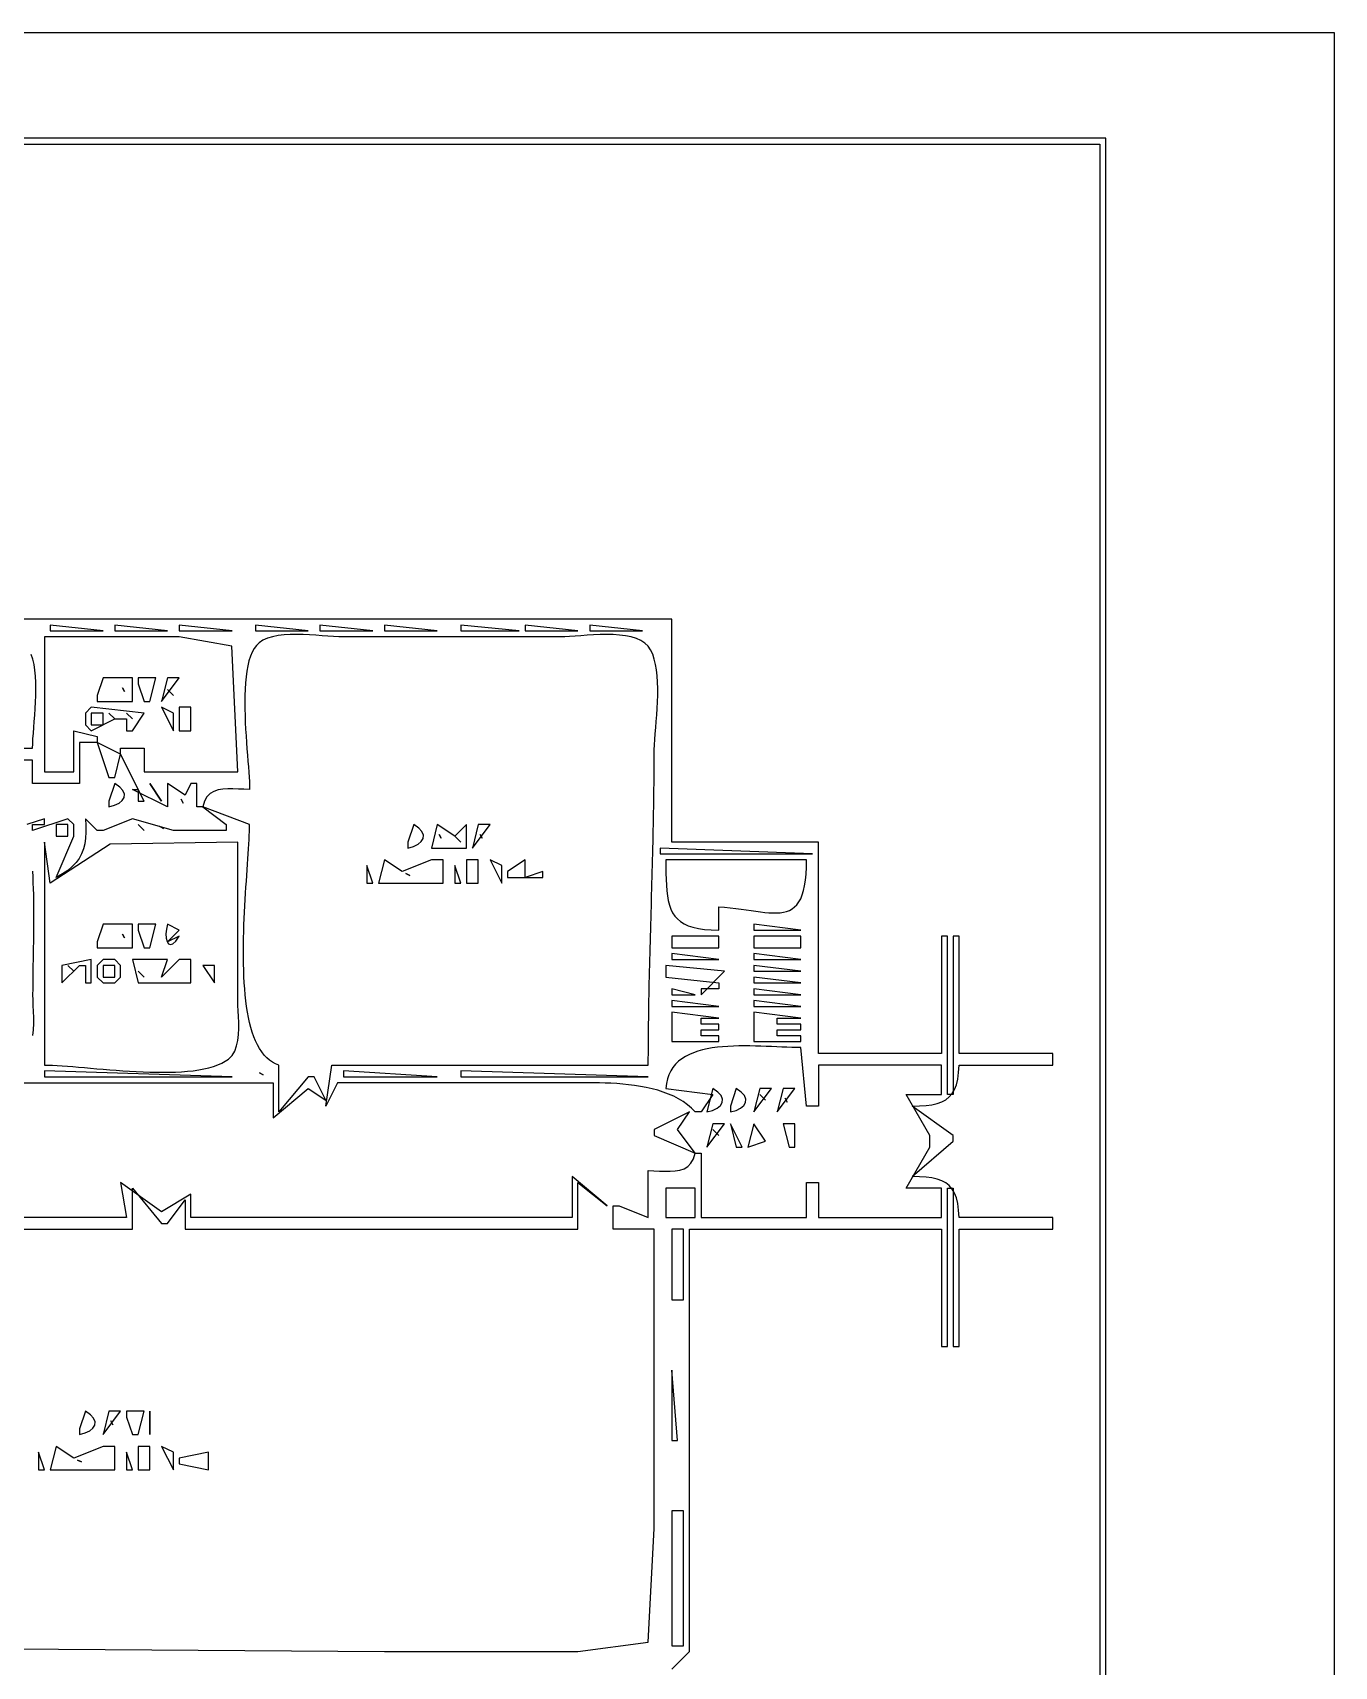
# Model space of a CAD drawing. Extents: x 0 to 1224, y 0 to 792.
# Drawn here: x 1002 to 1224, y 513.5 to 792 of the extents above; entities that cross this region are included whole.
import ezdxf

# ---------------------------------------------------------------- set-up
doc = ezdxf.new("R2010")
doc.units = 0
doc.layers.add('C7', color=7, linetype='CONTINUOUS')

msp = doc.modelspace()

# ---------------------------------------------------------------- linework, layer by layer
at = {"layer": 'C7'}
for points in [[(0, 792), (0, 0), (1224, 0), (1224, 792), (0, 792)], [(41, 774), (41, 18), (42, 18), (42, 773), (1184, 773), (1184, 18), (1185, 18), (1185, 774), (41, 774)], [(1111, 513), (1114, 516), (1114, 588), (1157, 588), (1157, 568), (1158, 568), (1158, 595), (1159, 595), (1159, 568), (1160, 568), (1160, 588), (1176, 588), (1176, 590), (1160, 590), (1159.9198, 591.2768), (1159.7658, 592.3915), (1159.5338, 593.3548), (1159.2196, 594.1772), (1158.819, 594.8695), (1158.3279, 595.4423), (1157.7419, 595.9062), (1157.0569, 596.2719), (1156.2687, 596.55), (1155.3732, 596.7512), (1154.366, 596.8862), (1153.243, 596.9656), (1152, 597), (1159, 603), (1159, 604), (1152, 609), (1153.2429, 609.0343), (1154.3659, 609.1137), (1155.3731, 609.2487), (1156.2687, 609.4499), (1157.0568, 609.728), (1157.7418, 610.0937), (1158.3278, 610.5576), (1158.819, 611.1304), (1159.2196, 611.8227), (1159.5338, 612.6451), (1159.7658, 613.6084), (1159.9198, 614.7231), (1160, 616), (1176, 616), (1176, 618), (1160, 618), (1160, 638), (1159, 638), (1159, 611), (1158, 611), (1158, 638), (1157, 638), (1157, 618), (1136, 618), (1136, 654), (1111, 654), (1111, 692), (865, 692)], [(1005, 691), (1005, 690), (1014, 690), (1005, 691)], [(1016, 691), (1016, 690), (1025, 690), (1016, 691)], [(1027, 691), (1027, 690), (1036, 690), (1027, 691)], [(1040, 691), (1040, 690), (1049, 690), (1040, 691)], [(1051, 691), (1051, 690), (1060, 690), (1051, 691)], [(1062, 691), (1062, 690), (1071, 690), (1062, 691)], [(1075, 691), (1075, 690), (1085, 690), (1075, 691)], [(1086, 691), (1086, 690), (1095, 690), (1086, 691)], [(1097, 691), (1097, 690), (1106, 690), (1097, 691)], [(1040.6033, 687.9722), (1040.157, 687.544), (1039.7649, 687.0157), (1039.4241, 686.3947), (1039.1315, 685.6884), (1038.8842, 684.9043), (1038.6795, 684.0498), (1038.5142, 683.1324), (1038.3855, 682.1594), (1038.2905, 681.1383), (1038.2262, 680.0764), (1038.1897, 678.9814), (1038.1781, 677.8605), (1038.1884, 676.7212), (1038.2178, 675.571), (1038.2633, 674.4172), (1038.3219, 673.2673), (1038.3908, 672.1287), (1038.4671, 671.0088), (1038.5477, 669.9152), (1038.6298, 668.8551), (1038.7104, 667.8361), (1038.7867, 666.8656), (1038.8557, 665.951), (1038.9144, 665.0996), (1038.96, 664.3191), (1038.9895, 663.6167), (1039, 663), (1038.0416, 663.0199), (1037.0902, 663.062), (1036.1588, 663.0993), (1035.2605, 663.1049), (1034.4085, 663.0519), (1033.6157, 662.9136), (1032.8953, 662.6629), (1032.2605, 662.2731), (1031.7242, 661.7173), (1031.2997, 660.9685), (1031, 660), (1030, 660), (1030, 664), (1029, 664), (1028, 662), (1025, 664), (1025, 660), (1019, 663), (1020, 663), (1020, 661), (1021, 661), (1017, 669), (1017, 670), (1021, 670), (1021, 666), (1037, 666), (1035.97229, 687.396606), (1027, 689), (1004, 689), (1004, 666), (1009, 666), (1009, 673), (1013, 672), (1013, 671), (1010, 671), (1010, 664), (1002, 664), (1002, 668), (997, 668)], [(1106.9722, 687.3966), (1106.4259, 687.9424), (1105.7495, 688.385), (1104.9598, 688.7339), (1104.0734, 688.9983), (1103.1072, 689.1877), (1102.0779, 689.3114), (1101.0023, 689.3788), (1099.897, 689.3993), (1098.7789, 689.3823), (1097.6647, 689.3371), (1096.5712, 689.2732), (1095.5151, 689.1998), (1094.5132, 689.1264), (1093.5822, 689.0624), (1092.7389, 689.0171), (1092, 689), (1055, 689), (1054.205, 689.0174), (1053.3224, 689.0633), (1052.367, 689.1284), (1051.3536, 689.2031), (1050.2969, 689.2782), (1049.2118, 689.3441), (1048.113, 689.3915), (1047.0152, 689.4109), (1045.9334, 689.3929), (1044.8822, 689.328), (1043.8764, 689.207), (1042.9309, 689.0203), (1042.0603, 688.7585), (1041.2796, 688.4123), (1040.6034, 687.9722)], [(927, 517), (1062, 516), (1095, 516), (1106.97229, 517.603394), (1108, 537), (1108, 588), (1101, 588), (1101, 592), (1102, 592), (1107, 590), (1107, 598), (1107.9582, 597.98), (1108.9096, 597.9379), (1109.841, 597.9006), (1110.7393, 597.895), (1111.5914, 597.9479), (1112.3842, 598.0863), (1113.1046, 598.3369), (1113.7394, 598.7268), (1114.2757, 599.2826), (1114.7002, 600.0314), (1115, 601), (1116, 601), (1116, 590), (1134, 590), (1134, 596), (1136, 596), (1136, 590), (1157, 590), (1157, 595), (1151, 595), (1155, 602), (1155, 604), (1151, 611), (1157, 611), (1157, 616), (1136, 616), (1136, 609), (1134, 609), (1133, 619), (1132.2507, 619.0043), (1131.4647, 619.0207), (1130.646, 619.0464), (1129.7984, 619.0788), (1128.9258, 619.1153), (1128.032, 619.1533), (1127.1208, 619.19), (1126.1962, 619.2229), (1125.2619, 619.2493), (1124.3219, 619.2666), (1123.3801, 619.2722), (1122.4401, 619.2633), (1121.5061, 619.2375), (1120.5817, 619.1919), (1119.6708, 619.1241), (1118.7774, 619.0313), (1117.9053, 618.9109), (1117.0582, 618.7602), (1116.2402, 618.5767), (1115.455, 618.3577), (1114.7065, 618.1006), (1113.9986, 617.8027), (1113.3351, 617.4613), (1112.7199, 617.074), (1112.1569, 616.6379), (1111.6498, 616.1504), (1111.2027, 615.609), (1110.8192, 615.011), (1110.5034, 614.3537), (1110.259, 613.6345), (1110.0899, 612.8508), (1110, 612), (1118, 611), (1116, 608), (1115, 608), (1114.3793, 608.6478), (1113.6974, 609.2373), (1112.9595, 609.7711), (1112.1707, 610.2521), (1111.3363, 610.683), (1110.4613, 611.0665), (1109.5511, 611.4054), (1108.6107, 611.7023), (1107.6453, 611.9602), (1106.6602, 612.1816), (1105.6605, 612.3694), (1104.6514, 612.5262), (1103.638, 612.6549), (1102.6256, 612.7582), (1101.6193, 612.8388), (1100.6242, 612.8995), (1099.6457, 612.943), (1098.6888, 612.972), (1097.7588, 612.9894), (1096.8608, 612.9978), (1096, 613), (1054, 613), (1052, 609), (1053, 616), (1107, 616), (1107.001, 617.0023), (1107.0041, 618.0045), (1107.0092, 619.0066), (1107.0162, 620.0085), (1107.025, 621.0102), (1107.0355, 622.0118), (1107.0477, 623.0133), (1107.0614, 624.0146), (1107.0767, 625.0158), (1107.0933, 626.0168), (1107.1113, 627.0178), (1107.1305, 628.0186), (1107.1509, 629.0193), (1107.1724, 630.0199), (1107.1949, 631.0203), (1107.2183, 632.0207), (1107.2426, 633.021), (1107.2676, 634.0212), (1107.2934, 635.0213), (1107.3197, 636.0213), (1107.3465, 637.0212), (1107.3738, 638.021), (1107.4015, 639.0208), (1107.4294, 640.0205), (1107.4575, 641.0201), (1107.4858, 642.0197), (1107.5141, 643.0192), (1107.5424, 644.0187), (1107.5705, 645.0181), (1107.5984, 646.0174), (1107.6261, 647.0168), (1107.6534, 648.016), (1107.6802, 649.0153), (1107.7065, 650.0145), (1107.7323, 651.0137), (1107.7573, 652.0129), (1107.7816, 653.0121), (1107.805, 654.0112), (1107.8275, 655.0104), (1107.849, 656.0095), (1107.8694, 657.0087), (1107.8886, 658.0078), (1107.9066, 659.007), (1107.9232, 660.0061), (1107.9385, 661.0053), (1107.9522, 662.0045), (1107.9644, 663.0038), (1107.9749, 664.003), (1107.9837, 665.0023), (1107.9907, 666.0017), (1107.9958, 667.001), (1107.9989, 668.0005), (1108, 669), (1108.0147, 669.7579), (1108.0551, 670.5997), (1108.1153, 671.5145), (1108.1893, 672.4918), (1108.2713, 673.5209), (1108.3555, 674.5911), (1108.4359, 675.6917), (1108.5068, 676.8122), (1108.5621, 677.9418), (1108.5961, 679.0699), (1108.6029, 680.1859), (1108.5766, 681.279), (1108.5113, 682.3386), (1108.4011, 683.3541), (1108.2403, 684.3148), (1108.0228, 685.2101), (1107.7429, 686.0292), (1107.3947, 686.7616), (1106.9723, 687.3966)], [(998, 670), (1002, 670), (1002.0154, 670.7726), (1002.0575, 671.6285), (1002.1195, 672.5564), (1002.1949, 673.545), (1002.2772, 674.5828), (1002.3597, 675.6586), (1002.4358, 676.761), (1002.4991, 677.8786), (1002.5428, 679.0001), (1002.5604, 680.1142), (1002.5453, 681.2095), (1002.491, 682.2746), (1002.3909, 683.2982), (1002.2383, 684.2689), (1002.0267, 685.1755), (1001.7496, 686.0065)], [(1014, 682), (1013, 679), (1013, 678), (1019, 678), (1019, 682), (1014, 682)], [(1017.333313, 680.333313), (1017.666687, 679.666687), (1017.333313, 680.333313)], [(1020, 682), (1020, 681), (1021, 678), (1022, 678), (1023, 682), (1020, 682)], [(1025, 682), (1024, 678), (1027, 682), (1025, 682)], [(1025, 680), (1026, 679), (1025, 680)], [(1012, 677), (1011, 676), (1011, 674), (1012, 673), (1016, 675), (1018, 675), (1018, 673), (1019, 673), (1021, 676), (1012, 677)], [(1024, 677), (1026, 673), (1026, 674), (1026, 676), (1024, 677)], [(1027, 677), (1027, 673), (1028, 673), (1029, 673), (1029, 677), (1027, 677)], [(1012, 676), (1012, 674), (1014, 674), (1014, 676), (1012, 676)], [(1015, 676), (1016, 675), (1015, 676)], [(1018, 676), (1019, 675), (1018, 676)], [(1013, 671), (1015, 665), (1016, 665), (1017, 669), (1013, 671)], [(1016, 664), (1015, 661), (1015, 660), (1015.971, 660.2821), (1016.7403, 660.6607), (1017.2878, 661.1186), (1017.5935, 661.6387), (1017.6376, 662.204), (1017.4, 662.7973), (1016.8608, 663.4017), (1016, 664)], [(1022, 664), (1024, 661), (1022, 664)], [(1027.333374, 661.333313), (1027.666626, 660.666687), (1027.333374, 661.333313)], [(982, 613), (1043, 613), (1043, 607), (1049, 612), (1052, 610), (1050, 614), (1049, 614), (1044, 608), (1044, 616), (1043.4259, 616.2139), (1042.8871, 616.4945), (1042.3826, 616.8393), (1041.9115, 617.2456), (1041.4727, 617.7108), (1041.0652, 618.2325), (1040.6881, 618.808), (1040.3402, 619.4348), (1040.0207, 620.1103), (1039.7285, 620.8318), (1039.4627, 621.5969), (1039.2222, 622.403), (1039.0059, 623.2475), (1038.8131, 624.1278), (1038.6425, 625.0413), (1038.4933, 625.9855), (1038.3644, 626.9579), (1038.2548, 627.9557), (1038.1636, 628.9765), (1038.0897, 630.0177), (1038.0322, 631.0767), (1037.9899, 632.1509), (1037.962, 633.2378), (1037.9475, 634.3348), (1037.9452, 635.4393), (1037.9543, 636.5487), (1037.9738, 637.6605), (1038.0026, 638.7722), (1038.0397, 639.881), (1038.0841, 640.9845), (1038.1349, 642.0801), (1038.1911, 643.1652), (1038.2515, 644.2372), (1038.3154, 645.2936), (1038.3815, 646.3317), (1038.449, 647.3491), (1038.5169, 648.3431), (1038.584, 649.3112), (1038.6496, 650.2508), (1038.7125, 651.1593), (1038.7717, 652.0342), (1038.8262, 652.8729), (1038.8752, 653.6727), (1038.9174, 654.4312), (1038.952, 655.1457), (1038.978, 655.8137), (1038.9943, 656.4327), (1039, 657), (1031, 660), (1035, 657), (1035, 656), (1026, 656), (1019, 658), (1014, 656), (1013, 656), (1011, 658), (1011.0629, 656.8146), (1011.0698, 655.7109), (1011.0112, 654.6838), (1010.8777, 653.7277), (1010.6602, 652.8374), (1010.3492, 652.0076), (1009.9355, 651.2329), (1009.4098, 650.508), (1008.7627, 649.8276), (1007.9849, 649.1863), (1007.0671, 648.5789), (1006, 648), (1009, 655), (1009, 657), (1008, 658), (1002, 656), (1002, 657), (1004, 657), (1004, 658), (1001, 657)], [(1006, 657), (1006, 655), (1008, 655), (1008, 657), (1006, 657)], [(1020, 657), (1021, 656), (1020, 657)], [(1023.666687, 656.666687), (1024.333374, 656.333313), (1023.666687, 656.666687)], [(1067, 657), (1066, 654), (1066, 653), (1066.971, 653.2821), (1067.7403, 653.6607), (1068.2878, 654.1186), (1068.5936, 654.6387), (1068.6376, 655.204), (1068.4, 655.7973), (1067.8608, 656.4017), (1067, 657)], [(1071, 657), (1070, 653), (1076, 653), (1076, 657), (1074, 655), (1071, 657)], [(1071.333374, 655.333313), (1071.666626, 654.666687), (1071.333374, 655.333313)], [(1074, 655), (1075, 654), (1074, 655)], [(1078, 657), (1077, 653), (1080, 657), (1078, 657)], [(1078.333374, 655.333313), (1078.666626, 654.666687), (1078.333374, 655.333313)], [(1004, 654), (1004, 616), (1004.6691, 615.991), (1005.3992, 615.9654), (1006.1862, 615.925), (1007.0259, 615.8717), (1007.9139, 615.8073), (1008.8462, 615.7336), (1009.8186, 615.6526), (1010.8268, 615.566), (1011.8666, 615.4758), (1012.9339, 615.3837), (1014.0244, 615.2917), (1015.1339, 615.2016), (1016.2583, 615.1152), (1017.3934, 615.0344), (1018.5349, 614.9611), (1019.6786, 614.897), (1020.8204, 614.8441), (1021.956, 614.8042), (1023.0813, 614.7792), (1024.192, 614.7709), (1025.284, 614.7812), (1026.353, 614.8119), (1027.3949, 614.8648), (1028.4054, 614.9419), (1029.3804, 615.045), (1030.3156, 615.176), (1031.2069, 615.3366), (1032.05, 615.5287), (1032.8408, 615.7543), (1033.5751, 616.0151), (1034.2486, 616.3131), (1034.8571, 616.6499), (1035.3966, 617.0277), (1036.0022, 617.6469), (1036.457, 618.3985), (1036.7805, 619.2577), (1036.9923, 620.1993), (1037.1122, 621.1983), (1037.1597, 622.2299), (1037.1546, 623.2689), (1037.1164, 624.2904), (1037.0648, 625.2694), (1037.0194, 626.1809), (1037, 627), (1037, 654), (1015.209106, 653.682129), (1005, 647), (1004, 654)], [(1109, 653), (1109, 652), (1135, 652), (1109, 653)], [(1001.9502, 649.0717), (1002.0087, 648.0716), (1002.0564, 647.07), (1002.0943, 646.0671), (1002.123, 645.0631), (1002.1434, 644.0583), (1002.1563, 643.0527), (1002.1626, 642.0465), (1002.163, 641.0399), (1002.1583, 640.0332), (1002.1493, 639.0264), (1002.1369, 638.0197), (1002.1218, 637.0134), (1002.1049, 636.0076), (1002.0869, 635.0024), (1002.0688, 633.9981), (1002.0511, 632.9948), (1002.0349, 631.9927), (1002.0209, 630.992), (1002.0098, 629.9929), (1002.0026, 628.9955), (1002, 628), (1002.0172, 627.1136), (1002.057, 626.1584), (1002.1008, 625.1536), (1002.1303, 624.118), (1002.1273, 623.0706), (1002.0733, 622.0305), (1001.95, 621.0166)], [(1059, 650), (1059, 647), (1060, 647), (1059, 650)], [(1062, 651), (1061, 647), (1072, 647), (1072, 651), (1071, 651), (1070, 651), (1065, 649), (1062, 651)], [(1074, 650), (1074, 647), (1075, 647), (1074, 650)], [(1076, 651), (1076, 647), (1077, 647), (1078, 647), (1078, 651), (1076, 651)], [(1080, 651), (1082, 647), (1082, 648), (1082, 650), (1080, 651)], [(1086, 651), (1083, 649), (1083, 648), (1089, 648), (1089, 649), (1086, 648), (1086, 651)], [(1110, 651), (1110.0014, 649.8167), (1110.0099, 648.6966), (1110.0322, 647.6394), (1110.075, 646.6447), (1110.1449, 645.7124), (1110.2487, 644.842), (1110.393, 644.0333), (1110.5845, 643.286), (1110.8299, 642.5999), (1111.1359, 641.9745), (1111.5092, 641.4096), (1111.9564, 640.905), (1112.4843, 640.4602), (1113.0996, 640.0751), (1113.8089, 639.7493), (1114.6189, 639.4826), (1115.5363, 639.2746), (1116.5679, 639.125), (1117.7202, 639.0335), (1119, 639), (1119, 643), (1119.9994, 642.9222), (1120.9682, 642.8243), (1121.9059, 642.7116), (1122.8121, 642.5897), (1123.6863, 642.4639), (1124.5282, 642.3397), (1125.3374, 642.2225), (1126.1133, 642.1177), (1126.8556, 642.0308), (1127.5638, 641.9671), (1128.2375, 641.9323), (1128.8763, 641.9315), (1129.4798, 641.9704), (1130.0475, 642.0543), (1130.579, 642.1887), (1131.0738, 642.379), (1131.5317, 642.6306), (1131.952, 642.949), (1132.3344, 643.3396), (1132.6785, 643.8078), (1132.9838, 644.359), (1133.25, 644.9988), (1133.4765, 645.7325), (1133.663, 646.5655), (1133.809, 647.5033), (1133.9141, 648.5514), (1133.9779, 649.7151), (1134, 651), (1110, 651)], [(1065.666626, 648.666687), (1066.333374, 648.333313), (1065.666626, 648.666687)], [(1014, 640), (1013, 637), (1013, 636), (1019, 636), (1019, 640), (1014, 640)], [(1017.333313, 638.333313), (1017.666687, 637.666687), (1017.333313, 638.333313)], [(1020, 640), (1020, 639), (1021, 636), (1022, 636), (1023, 640), (1020, 640)], [(1025, 640), (1024.8004, 639.1667), (1024.7247, 638.3683), (1024.765, 637.6551), (1024.9133, 637.0779), (1025.1618, 636.6871), (1025.5026, 636.5333), (1025.9278, 636.6672), (1026.4296, 637.1392), (1027, 638), (1025, 637), (1027, 639), (1025, 640)], [(1111, 638), (1111, 636), (1119, 636), (1119, 638), (1111, 638)], [(1125, 640), (1125, 639), (1133, 639), (1125, 640)], [(1125, 638), (1125, 636), (1133, 636), (1133, 638), (1125, 638)], [(1111, 635), (1111, 634), (1119, 634), (1111, 635)], [(1125, 635), (1125, 634), (1133, 634), (1125, 635)], [(1007, 633), (1007, 630), (1010, 633), (1011, 633), (1011, 630), (1012, 630), (1012, 634), (1007, 633)], [(1008, 633), (1009, 632), (1008, 633)], [(1014, 634), (1013, 633), (1013, 631), (1014, 630), (1016, 630), (1017, 631), (1017, 633), (1016, 634), (1014, 634)], [(1014, 633), (1014, 631), (1016, 631), (1016, 633), (1014, 633)], [(1019, 634), (1020, 630), (1029, 630), (1029, 634), (1028, 634), (1027, 634), (1024, 631), (1025, 634), (1019, 634)], [(1031, 633), (1033, 630), (1033, 633), (1031, 633)], [(1110, 633), (1110, 631), (1119, 630), (1119, 629), (1116, 629), (1116, 628), (1120, 632), (1110, 633)], [(1125, 633), (1125, 632), (1133, 632), (1125, 633)], [(1020, 632), (1021, 631), (1020, 632)], [(1125, 631), (1125, 630), (1133, 630), (1125, 631)], [(1111, 629), (1111, 628), (1115, 628), (1111, 629)], [(1111, 627), (1111, 626), (1119, 626), (1111, 627)], [(1125, 629), (1125, 628), (1133, 628), (1125, 629)], [(1125, 627), (1125, 626), (1133, 626), (1125, 627)], [(1111, 625), (1111, 620), (1119, 620), (1119, 621), (1116, 621), (1116, 622), (1119, 622), (1119, 623), (1116, 623), (1116, 624), (1119, 624), (1111, 625)], [(1125, 625), (1125, 620), (1133, 620), (1133, 621), (1129, 621), (1129, 622), (1133, 622), (1133, 623), (1129, 623), (1129, 624), (1133, 624), (1125, 625)], [(1004, 615), (1004, 614), (1036, 614), (1004, 615)], [(1040.666626, 614.666687), (1041.333374, 614.333313), (1040.666626, 614.666687)], [(1055, 615), (1055, 614), (1071, 614), (1055, 615)], [(1075, 615), (1075, 614), (1107, 614), (1075, 615)], [(1118, 612), (1117, 608), (1117.971, 608.2821), (1118.7403, 608.6607), (1119.2878, 609.1186), (1119.5936, 609.6387), (1119.6376, 610.204), (1119.4, 610.7973), (1118.8608, 611.4017), (1118, 612)], [(1122, 612), (1121, 609), (1121, 608), (1121.971, 608.2821), (1122.7403, 608.6607), (1123.2878, 609.1186), (1123.5936, 609.6387), (1123.6376, 610.204), (1123.4, 610.7973), (1122.8608, 611.4017), (1122, 612)], [(1126, 612), (1125, 608), (1128, 612), (1126, 612)], [(1126, 611), (1127, 610), (1126, 611)], [(1130, 612), (1129, 608), (1132, 612), (1130, 612)], [(1130.333374, 610.333313), (1130.666626, 609.666687), (1130.333374, 610.333313)], [(1114, 608), (1108, 605), (1108, 604), (1115, 601), (1112, 605), (1114, 608)], [(1118, 606), (1117, 602), (1120, 606), (1118, 606)], [(1118, 605), (1119, 604), (1118, 605)], [(1121, 606), (1122, 602), (1123, 602), (1121, 606)], [(1125, 606), (1124, 602), (1127, 603), (1125, 606)], [(1130, 606), (1131, 602), (1132, 602), (1132, 606), (1130, 606)], [(1094, 597), (1094, 590), (1029, 590), (1029, 594), (1024, 591), (1017, 596), (1018, 590), (925, 590)], [(927, 588), (1019, 588), (1019, 595), (1024, 589), (1025, 589), (1028, 593), (1028, 588), (1095, 588), (1095, 596), (1100, 592), (1094, 597)], [(1110, 595), (1110, 590), (1115, 590), (1115, 595), (1110, 595)], [(1111, 588), (1111, 576), (1113, 576), (1113, 588), (1111, 588)], [(1111, 564), (1111, 552), (1112, 552), (1111, 564)], [(1011, 557), (1010, 554), (1010, 553), (1010.971, 553.2821), (1011.7403, 553.6607), (1012.2878, 554.1186), (1012.5935, 554.6387), (1012.6376, 555.204), (1012.4, 555.7973), (1011.8608, 556.4017), (1011, 557)], [(1015, 557), (1014, 553), (1017, 557), (1015, 557)], [(1018, 557), (1018, 556), (1019, 553), (1020, 553), (1021, 557), (1018, 557)], [(1022, 557), (1022, 553), (1022, 557)], [(1015.333313, 555.333313), (1015.666687, 554.666687), (1015.333313, 555.333313)], [(1003, 550), (1003, 547), (1004, 547), (1003, 550)], [(1006, 551), (1005, 547), (1016, 547), (1016, 551), (1015, 551), (1014, 551), (1009, 549), (1006, 551)], [(1009.666687, 548.666687), (1010.333313, 548.333313), (1009.666687, 548.666687)], [(1018, 550), (1018, 547), (1019, 547), (1018, 550)], [(1020, 551), (1020, 547), (1021, 547), (1022, 547), (1022, 551), (1020, 551)], [(1024, 551), (1026, 547), (1026, 548), (1026, 550), (1024, 551)], [(1027, 549), (1027, 548), (1032, 547), (1032, 548), (1032, 550), (1027, 549)], [(1111, 540), (1111, 517), (1113, 517), (1113, 540), (1111, 540)]]:
    msp.add_lwpolyline(points, dxfattribs=at)

doc.saveas('drawing.dxf')
